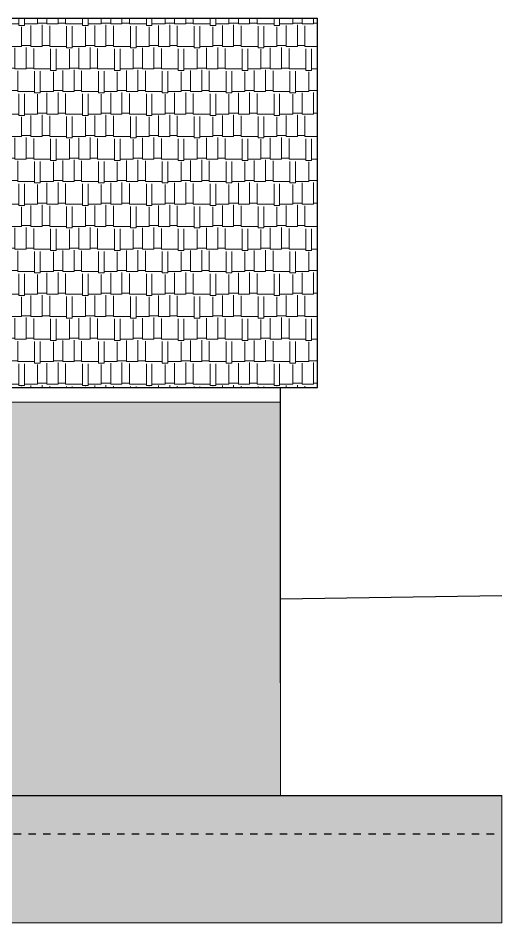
# Model space of a CAD drawing. Header units: metres. Extents: x -442 to 316, y -503 to 125.
# Drawn here: x 122.62 to 129.17, y -299.3 to -287.05 of the extents above; entities that cross this region are included whole.
import ezdxf

# ---------------------------------------------------------------- set-up
doc = ezdxf.new("R2010")
doc.units = ezdxf.units.M
doc.linetypes.add('ČÁRKOVANÁ', pattern=[19.049999999999997, 12.7, -6.35])
doc.layers.add('FLOATING-WINDOWS', color=2, linetype='Continuous', plot=False)
doc.layers.add('SRAFA', color=251, linetype='Continuous')
doc.layers.add('SRAFY', color=3, linetype='Continuous')

msp = doc.modelspace()

# ---------------------------------------------------------------- hatches: boundary and pattern name
at = {"layer": 'SRAFA', "linetype": 'Continuous', "lineweight": 0, "ltscale": 20}
h = msp.add_hatch(dxfattribs=at)
h.set_pattern_fill('AR-RSHKE', color=256, scale=0.001, style=0)
h.set_pattern_definition([(180, (388.9349456471319, 0.3000000000000114), (-0.6477, 0.3048), [0.1524, -0.127, 0.1778, -0.0762, 0.2286, -0.1016]), (180, (388.782545647132, 0.3127000000000114), (-0.6477, 0.3048), [0.127, -0.4826, 0.1016, -0.1524]), (180, (388.477745647132, 0.2809500000000114), (-0.6477, 0.3048), [0.0762, -0.7874]), (90, (388.9349456471319, 0.3000000000000114), (0.2159, 0.3048), [0.2921, -0.9271]), (90, (388.782545647132, 0.3000000000000114), (0.2159, 0.3048), [0.28575, -0.9334500000000001]), (90, (388.6555456471319, 0.3000000000000114), (0.2159, 0.3048), [0.2667, -0.9525]), (90, (388.477745647132, 0.2809500000000114), (0.2159, 0.3048), [0.2921, -0.9271]), (90, (388.4015456471319, 0.2809500000000114), (0.2159, 0.3048), [0.2921, -0.9271]), (90, (388.172945647132, 0.3000000000000114), (0.2159, 0.3048), [0.2794, -0.9398])])
h.paths.add_polyline_path([(115.1308907772693, -287.0468430700189), (121.5582564153401, -287.0468430700188), (121.5582564153401, -288.0202333039363), (122.00825641534, -288.0202333039363), (122.00825641534, -287.0468430700189), (126.6708907772693, -287.046843070019), (126.6708907772693, -292.0468430700189), (115.1308907772693, -292.046843070019)])
at = {"layer": 'SRAFY', "linetype": 'Continuous', "lineweight": 0}
for points in [[(126.1708907772693, -292.2468430700189), (115.6308907772693, -292.2468430700189), (115.6308907772693, -297.5713275397279), (126.1708907772693, -297.5713275397279)], [(129.1668479111683, -297.5713275397279), (108.6386057345591, -297.571327539728), (108.6386057345591, -299.2968648391503), (129.1668479111682, -299.2968648391503)]]:
    msp.add_hatch(color=252, dxfattribs=at).paths.add_polyline_path(points)

# ---------------------------------------------------------------- linework, layer by layer
at = {"layer": 'FLOATING-WINDOWS', "linetype": 'Continuous', "lineweight": 0, "ltscale": 20}
for p in [(129.1668479111683, -297.5713275397279), (108.6318006645406, -299.2968648391502)]:
    msp.add_line(p, (129.1668479111682, -299.2968648391502), dxfattribs=at)
msp.add_lwpolyline([(126.1708907772693, -292.2468430700189), (115.6308907772693, -292.2468430700189), (115.6308907772693, -297.5713275397279), (126.1708907772693, -297.5713275397279)], close=True, dxfattribs=at)
at = {"layer": 'SRAFA', "linetype": 'Continuous'}
for p, q in [((122.00825641534, -287.0468430700189), (126.6708907772693, -287.046843070019)), ((126.6708907772693, -292.0468430700189), (126.6708907772693, -287.0468430580951)), ((115.1308907772692, -292.046843070019), (126.6708907772693, -292.0468430700189)), ((126.1708907772693, -296.046843070019), (126.1708907772693, -292.0468430700188)), ((126.1708907772693, -294.9099430067074), (129.1668479111683, -294.8621608570591)), ((108.6386057345591, -297.571327539728), (129.1668479111683, -297.5713275397279))]:
    msp.add_line(p, q, dxfattribs=at)
at = {"layer": 'SRAFA', "color": 1, "linetype": 'ČÁRKOVANÁ', "ltscale": 0.0075}
msp.add_line((72.36011757093877, -298.091327539728), (129.1668479111683, -298.0913275397284), dxfattribs=at)

doc.saveas('drawing.dxf')
